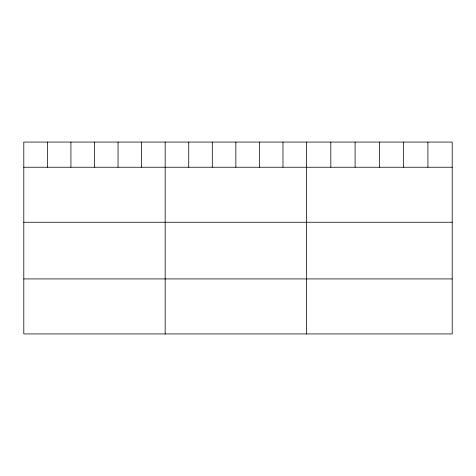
<?xml version="1.0" encoding="UTF-8"?>
<svg xmlns="http://www.w3.org/2000/svg" width="476" height="476" viewBox="0 0 476 476"><rect width="100%" height="100%" fill="white"/><g stroke="black" fill="none" stroke-linecap="round" stroke-linejoin="round"><path stroke-width="0.71" d="M452.2 167.237L452.2 333.932L23.8 333.932L23.8 142.068L452.2 142.068L452.2 167.237L23.8 167.237M23.8 222.25L452.2 222.25M23.8 278.924L452.2 278.924M427.924 142.068L427.924 167.237M403.648 142.068L403.648 167.237M379.372 142.068L379.372 167.237M355.096 142.068L355.096 167.237M330.82 142.068L330.82 167.237M306.544 142.068L306.544 333.932M282.982 142.068L282.982 167.237M259.42 142.068L259.42 167.237M235.858 142.068L235.858 167.237M212.296 142.068L212.296 167.237M188.734 142.068L188.734 167.237M165.172 142.068L165.172 333.932M141.61 142.068L141.61 167.237M118.048 142.068L118.048 167.237M94.486 142.068L94.486 167.237M70.924 142.068L70.924 167.237M47.362 142.068L47.362 167.237"/></g></svg>
